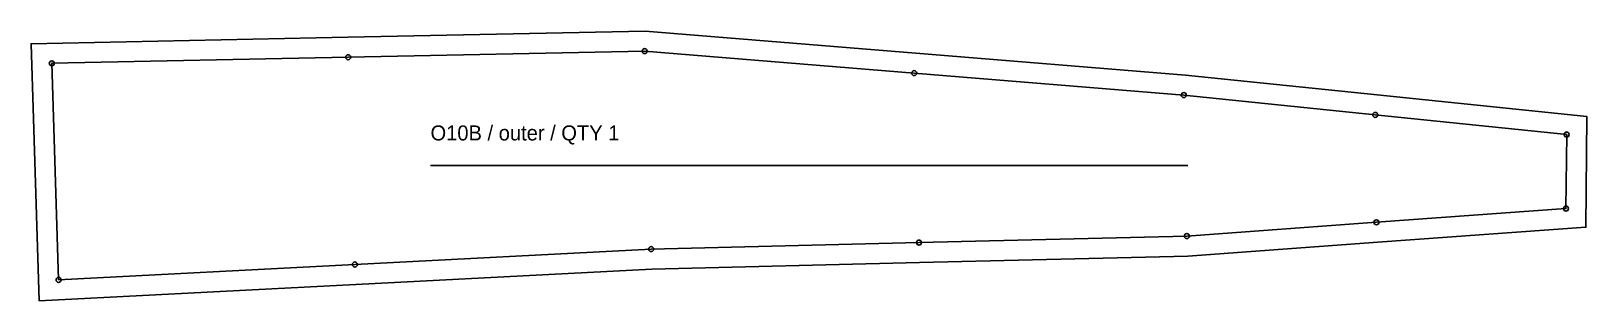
# Model space of a CAD drawing. Header units: millimetres. Extents: x -12 to 919, y -13 to 149.
import ezdxf

# ---------------------------------------------------------------- set-up
doc = ezdxf.new("R2010")
doc.units = ezdxf.units.MM
for name, color, linetype in [('CUT', 7, 'Continuous'), ('GRAIN', 3, 'Continuous'), ('ID', 7, 'Continuous'), ('NOTCH', 1, 'Continuous'), ('SEW', 5, 'Continuous')]:
    doc.layers.add(name, color=color, linetype=linetype)

msp = doc.modelspace()

# ---------------------------------------------------------------- linework, layer by layer
at = {"layer": 'CUT'}
msp.add_lwpolyline([(-7.54, -12.62), (-12.37, 141.51), (177.13, 145.41), (355.13, 149.08), (517.05, 135.85), (678.49, 122.67), (793.17, 110.81), (918.58, 97.85), (917.98, 31.56), (793.52, 22.53), (679.81, 14.27), (519.23, 10.34), (359.09, 6.42), (181.98, -2.78)], close=True, dxfattribs=at)
at = {"layer": 'GRAIN'}
msp.add_line((226.62, 68.54), (679.86, 68.54), dxfattribs=at)
at = {"layer": 'NOTCH'}
for centre in [(0, 129.76), (177.38, 133.42), (354.76, 137.07), (516.07, 123.89), (677.39, 110.72), (791.94, 98.88), (906.49, 87.04), (906.08, 42.72), (792.65, 34.49), (358.64, 18.41), (518.93, 22.34), (679.23, 26.26), (181.35, 9.21), (4.07, 0)]:
    msp.add_circle(centre, 1.5, dxfattribs=at)
at = {"layer": 'SEW'}
msp.add_lwpolyline([(4.07, 0), (181.35, 9.21), (358.64, 18.41), (518.93, 22.34), (679.23, 26.26), (792.65, 34.49), (906.08, 42.72), (906.49, 87.04), (791.94, 98.88), (677.39, 110.72), (516.07, 123.89), (354.76, 137.07), (177.38, 133.42), (0, 129.76)], close=True, dxfattribs=at)

# ---------------------------------------------------------------- texts
at = {"layer": 'ID'}
msp.add_text('O10B / outer / QTY 1', height=9, dxfattribs=at).set_placement((226.62, 83.54))

doc.saveas('drawing.dxf')
